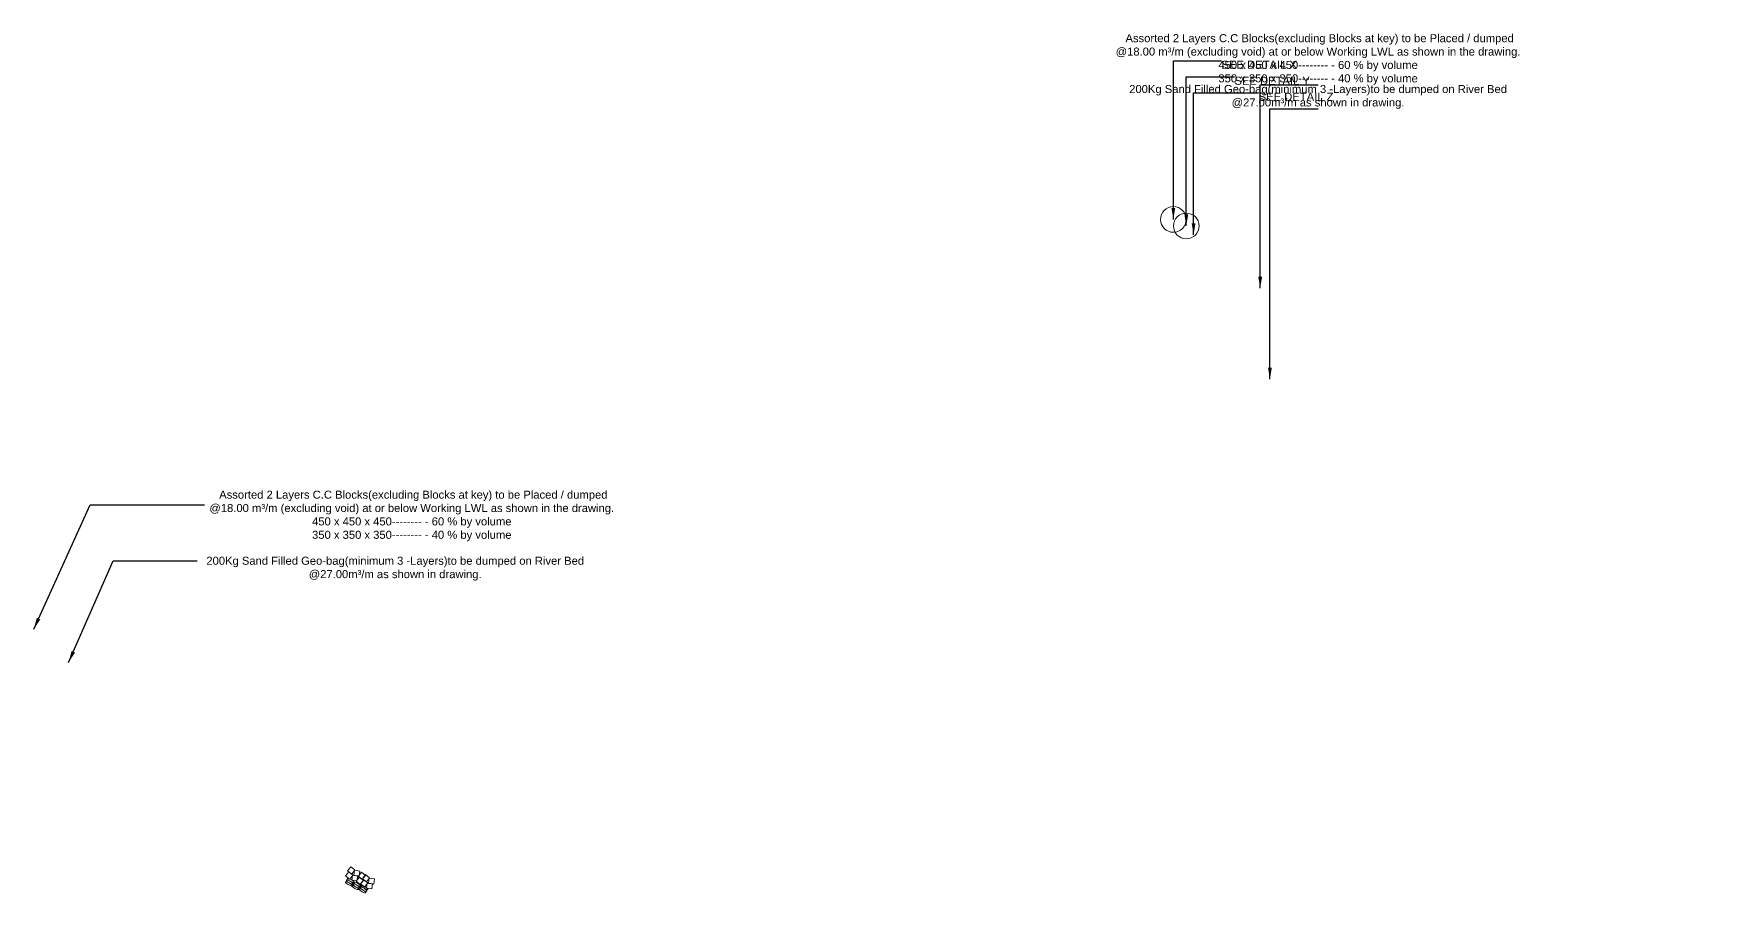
# Model space of a CAD drawing. Header units: inches. Extents: x 89000 to 1304432, y -10828 to 220529.
# Drawn here: x 1293923 to 1304432, y 132163 to 137517 of the extents above; entities that cross this region are included whole.
import ezdxf

# ---------------------------------------------------------------- set-up
doc = ezdxf.new("R2010")
doc.units = ezdxf.units.IN
doc.header["$LTSCALE"] = 7
doc.header["$MEASUREMENT"] = 0
doc.layers.add('Cross Section Labels', color=7, linetype='Continuous', lineweight=9)
doc.layers.add('Long Section Labels', color=7, linetype='Continuous', lineweight=9)
doc.styles.get("Standard").update_dxf_attribs({"font": 'arial.ttf'})
doc.dimstyles.get("Standard").update_dxf_attribs({"dimtxt": 0.18, "dimasz": 0.18, "dimexe": 0.18, "dimexo": 0.0625, "dimgap": 0.09, "dimtad": 0, "dimtih": 1, "dimtoh": 1, "dimdec": 4, "dimzin": 0, "dimdsep": 46, "dimtxsty": 'Standard', "dimcen": 0.09, "dimadec": 0, "dimazin": 0, "dimtfac": 1, "dimtdec": 4, "dimtofl": 0, "dimtmove": 0, "dimatfit": 3, "dimfxl": 1, "dimtolj": 1, "dimtzin": 0, "dimarcsym": 0})

msp = doc.modelspace()

# ---------------------------------------------------------------- linework, layer by layer
at = {"layer": 'Cross Section Labels'}
for centre in [(1301019.71097, 136359.63197), (1301100.31097, 136319.33197)]:
    msp.add_circle(centre, 80, dxfattribs=at)
at = {"layer": 'Long Section Labels'}
for points in [[(1295922.86401, 132308.14705), (1295897.38605, 132328.22837), (1295877.30473, 132302.75041), (1295902.78268, 132282.66909)], [(1295910.51516, 132276.09711), (1295885.0372, 132296.17844), (1295864.95587, 132270.70048), (1295890.43383, 132250.61915)], [(1295940.13291, 132271.37879), (1295908.02583, 132276.01787), (1295903.38675, 132243.91078), (1295935.49384, 132239.2717)], [(1295952.92983, 132301.18861), (1295920.82274, 132305.82768), (1295916.18366, 132273.7206), (1295948.29075, 132269.08152)], [(1295975.90491, 132243.29307), (1295950.42695, 132263.37439), (1295930.34562, 132237.89644), (1295955.82358, 132217.81511)], [(1295988.70182, 132273.10288), (1295963.22386, 132293.18421), (1295943.14253, 132267.70625), (1295968.62049, 132247.62492)], [(1296002.26555, 132226.89914), (1295976.7876, 132246.98046), (1295956.70627, 132221.5025), (1295982.18423, 132201.42118)], [(1296014.61441, 132258.94907), (1295989.13645, 132279.0304), (1295969.05512, 132253.55244), (1295994.53308, 132233.47111)], [(1296031.88331, 132222.18081), (1295999.77623, 132226.81989), (1295995.13715, 132194.7128), (1296027.24423, 132190.07373)], [(1296044.68022, 132251.99063), (1296012.57314, 132256.62971), (1296007.93406, 132224.52262), (1296040.04114, 132219.88354)]]:
    msp.add_lwpolyline(points, close=True, dxfattribs=at)
for centre in [(1295884.60792, 132221.84483), (1295890.59583, 132232.5377), (1295896.58373, 132243.23056), (1295924.32054, 132198.27155), (1295930.30844, 132208.96442), (1295936.29635, 132219.65728), (1295982.53953, 132198.85533), (1295970.56372, 132177.4696), (1295976.55163, 132188.16246)]:
    msp.add_ellipse(centre, major_axis=(20.93286, -11.7222), ratio=0.255, dxfattribs=at)

# ---------------------------------------------------------------- texts
at = {"layer": 'Cross Section Labels', "char_height": 50}
for s, insert, attachment_point in [(' Assorted 2 Layers C.C Blocks(excluding Blocks at key) to be Placed / dumped^J@18.00 m³/m (excluding void) at or below Working LWL as shown in the drawing.^J450 x 450 x 450-------- - 60 % by volume^J350 x 350 x 350-------- - 40 % by volume', (1301921.04842, 137198.75197), 8), ('SEE DETAIL X', (1301319.71097, 137348.75197), 1), ('SEE DETAIL Y', (1301400.31097, 137248.75197), 1), ('200Kg Sand Filled Geo-bag(minimum 3 -Layers)to be dumped on River Bed^J@27.00m³/m as shown in drawing.', (1301921.04842, 137048.75197), 8), ('SEE DETAIL Z', (1301551.11097, 137148.75197), 1), (' Assorted 2 Layers C.C Blocks(excluding Blocks at key) to be Placed / dumped^J@18.00 m³/m (excluding void) at or below Working LWL as shown in the drawing.^J450 x 450 x 450-------- - 60 % by volume^J350 x 350 x 350-------- - 40 % by volume', (1296277.00513, 134670.65189), 2), ('200Kg Sand Filled Geo-bag(minimum 3 -Layers)to be dumped on River Bed^J@27.00m³/m as shown in drawing.', (1296173.86669, 134110.55228), 8)]:
    msp.add_mtext(s, dxfattribs=dict(at, insert=insert, attachment_point=attachment_point))

# ---------------------------------------------------------------- leaders
at = {"layer": 'Cross Section Labels', "annotation_type": 0, "has_hookline": 1, "hookline_direction": 0}
for points, text_width in [([(1301019.71097, 136359.63197), (1301019.71097, 137348.75197), (1301319.62097, 137348.75197)], 466.13233), ([(1301100.31097, 136319.33197), (1301100.31097, 137248.75197), (1301400.22097, 137248.75197)], 466.03001), ([(1301145.81097, 136263.43197), (1301145.81097, 137148.75197), (1301551.02097, 137148.75197)], 460.91405), ([(1301560.58456, 135930.94963), (1301560.58456, 137198.75197), (1301920.95842, 137198.75197)], 2510.77763), ([(1301621.04842, 135364.66033), (1301621.04842, 137048.75197), (1301920.95842, 137048.75197)], 2345.7367)]:
    msp.add_leader(points, dimstyle='Standard', override={"dimasz": 72}, dxfattribs=dict(at, text_width=text_width))
at = {"layer": 'Cross Section Labels'}
for points in [[(1293922.75084, 133807.26088), (1294273.74735, 134581.94493), (1294986.20337, 134581.94493)], [(1294139.90045, 133600.8145), (1294418.0907, 134233.43121), (1294939.72714, 134233.43121)]]:
    msp.add_leader(points, dimstyle='Standard', override={"dimasz": 72}, dxfattribs=at)

doc.saveas('drawing.dxf')
